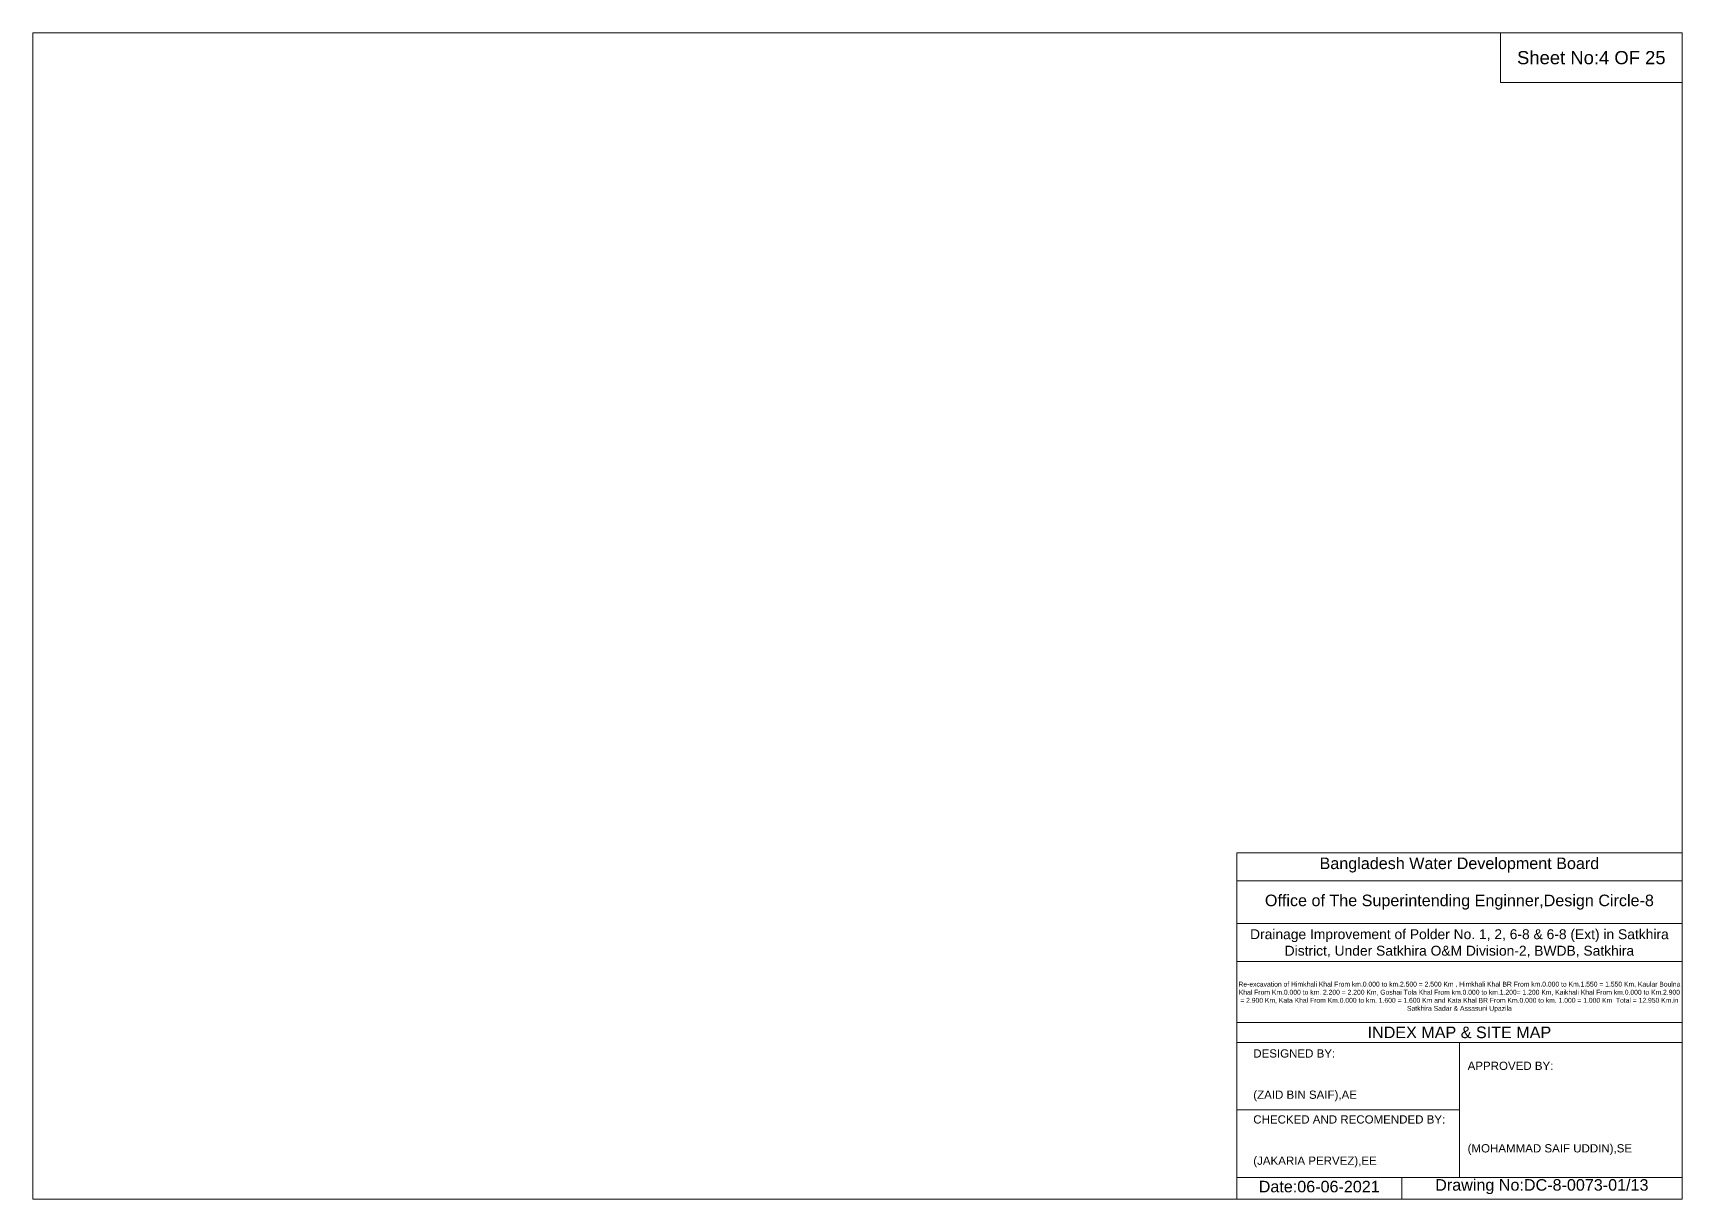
# Model space of a CAD drawing. Header units: inches. Extents: x 93000 to 346000, y -4242 to 0.
# Drawn here: x 130000 to 136000, y -4242 to 0 of the extents above; entities that cross this region are included whole.
import ezdxf

# ---------------------------------------------------------------- set-up
doc = ezdxf.new("R2010")
doc.units = ezdxf.units.IN
doc.header["$LTSCALE"] = 7
doc.header["$MEASUREMENT"] = 0
doc.layers.add('Cross section Data Border', color=7, linetype='Continuous', lineweight=9)
doc.styles.get("Standard").update_dxf_attribs({"font": 'arial.ttf'})

msp = doc.modelspace()

# ---------------------------------------------------------------- linework, layer by layer
at = {"layer": 'Cross section Data Border'}
for points in [[(130000, 0), (136000, 0), (136000, -4242), (130000, -4242)], [(135340, 0), (136000, 0), (136000, -180), (135340, -180)]]:
    msp.add_lwpolyline(points, close=True, dxfattribs=at)
for points in [[(134380, -4242), (134380, -2982), (136000, -2982)], [(134380, -3084), (136000, -3084)], [(134380, -3240), (136000, -3240)], [(134380, -3378), (136000, -3378)], [(134380, -3600), (136000, -3600)], [(134380, -3672), (136000, -3672)], [(135190, -3672), (135190, -4164)], [(134380, -3918), (135190, -3918)], [(134380, -4164), (136000, -4164)], [(134980, -4164), (134980, -4242)]]:
    msp.add_lwpolyline(points, dxfattribs=at)

# ---------------------------------------------------------------- texts
at = {"layer": 'Cross section Data Border', "attachment_point": 5}
for s, insert, char_height in [('Sheet No:4 OF 25', (135670, -90), 48), ('Bangladesh Water Development Board', (135190, -3027), 42), ('Office of The Superintending Enginner,Design Circle-8', (135190, -3162), 42)]:
    msp.add_mtext(s, dxfattribs=dict(at, insert=insert, char_height=char_height))
at = {"layer": 'Cross section Data Border'}
for s, insert, char_height, width, attachment_point in [('Drainage Improvement of Polder No. 1, 2, 6-8 & 6-8 (Ext) in Satkhira District, Under Satkhira O&M Division-2, BWDB, Satkhira', (135190, -3312), 36, 1680, 5), ('Re-excavation of Himkhali Khal From km.0.000 to km.2.500 = 2.500 Km , Himkhali Khal BR From km.0.000 to Km.1.550 = 1.550 Km, Kaular Boulna Khal From Km.0.000 to km. 2.200 = 2.200 Km, Goshai Tola Khal From km.0.000 to km.1.200= 1.200 Km, Kaikhali Khal From km.0.000 to Km.2.900 = 2.900 Km, Kata Khal From Km.0.000 to km. 1.600 = 1.600 Km and Kata Khal BR From Km.0.000 to km. 1.000 = 1.000 Km  Total = 12.950 Km.in Satkhira Sadar & Assasuni Upazila', (135190, -3507), 17.611, 1620, 5), ('INDEX MAP & SITE MAP', (135190, -3636), 42, 1680, 5), ('DESIGNED BY:\\P\\P\\P(ZAID BIN SAIF),AE', (134440, -3792), 30, 840, 4), ('APPROVED BY:\\P\\P\\P\\P\\P\\P(MOHAMMAD SAIF UDDIN),SE', (135220, -3912), 30, 840, 4), ('CHECKED AND RECOMENDED BY:\\P\\P\\P(JAKARIA PERVEZ),EE', (134440, -4032), 30, 840, 4), ('Date:06-06-2021', (134680, -4197), 42, 840, 5), ('Drawing No:DC-8-0073-01/13', (135490, -4197), 42, 1320, 5)]:
    msp.add_mtext(s, dxfattribs=dict(at, insert=insert, char_height=char_height, width=width, attachment_point=attachment_point))

doc.saveas('drawing.dxf')
